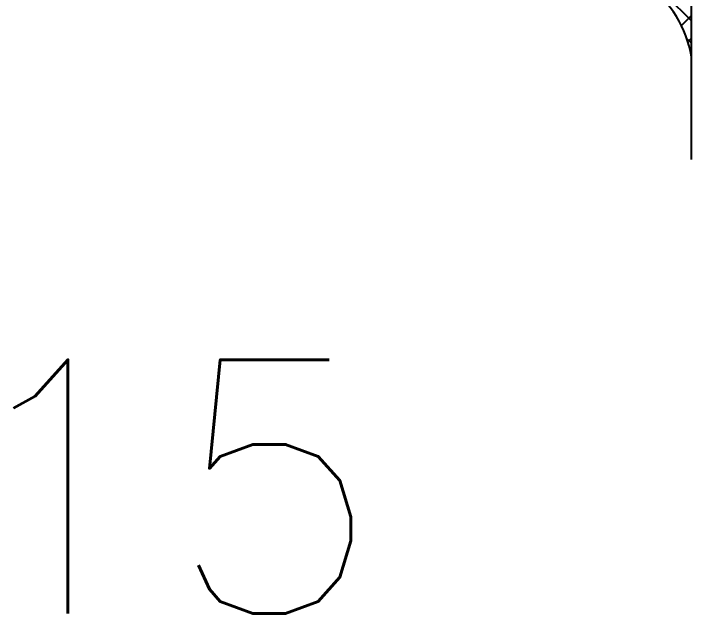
# Model space of a CAD drawing. Header units: inches. Extents: x 3.8 to 36.3, y 0.9 to 43.6.
# Drawn here: x 26.038 to 27.373, y 22.483 to 23.666 of the extents above; entities that cross this region are included whole.
import ezdxf

# ---------------------------------------------------------------- set-up
doc = ezdxf.new("R2010")
doc.units = ezdxf.units.IN
doc.header["$MEASUREMENT"] = 0
for name, color, linetype in [('R-ANNO-TEXT', 6, 'Continuous'), ('R-SWTS-DET3', 5, 'Continuous'), ('R-SWTS-PAT1', 5, 'Continuous')]:
    doc.layers.add(name, color=color, linetype=linetype)
doc.styles.add('SWTSTEXT', font='romans.shx')

msp = doc.modelspace()

# ---------------------------------------------------------------- linework, layer by layer
at = {"layer": 'R-SWTS-DET3'}
msp.add_line((27.37324, 23.378), (27.37324, 28.71685), dxfattribs=at)
msp.add_arc((27.16052, 23.54685), 0.21545, 8.97879, 99.92792, dxfattribs=at)
at = {"layer": 'R-SWTS-PAT1'}
for p, q in [((27.1225, 23.90225), (27.37337, 23.65138)), ((27.37337, 23.66175), (27.35376, 23.64213)), ((27.37337, 23.61755), (27.36635, 23.61053)), ((27.36458, 23.61598), (27.37337, 23.60718))]:
    msp.add_line(p, q, dxfattribs=at)

# ---------------------------------------------------------------- texts
at = {"layer": 'R-ANNO-TEXT', "style": 'SWTSTEXT'}
msp.add_text('15', height=0.5, dxfattribs=at).set_placement((25.90979, 22.48341, 24.84277))

doc.saveas('drawing.dxf')
